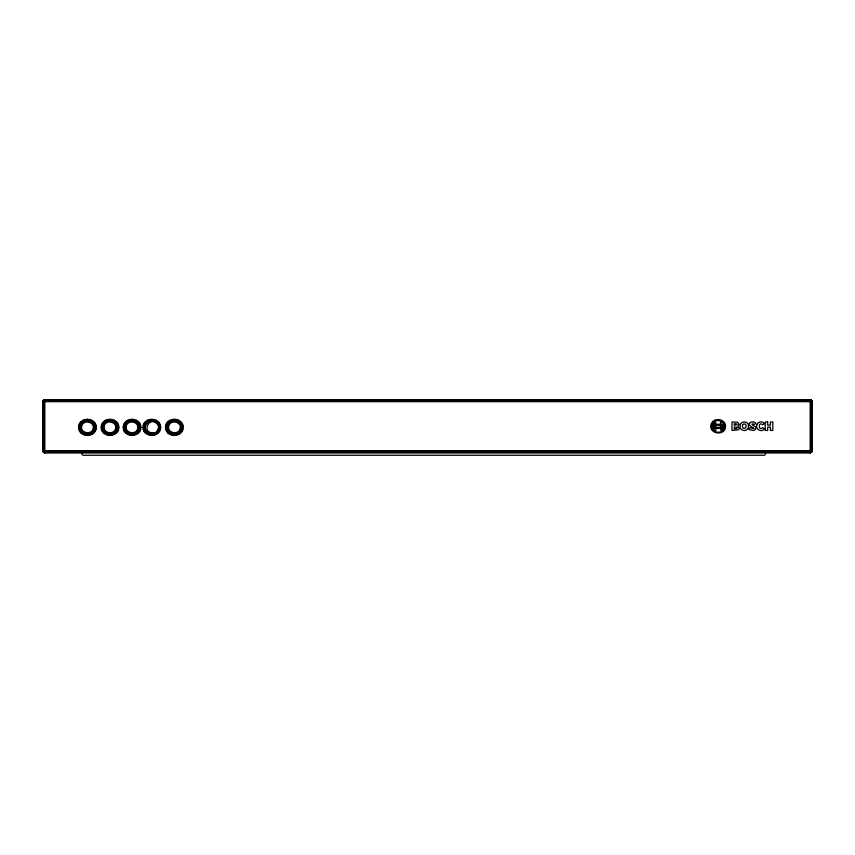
<?xml version="1.0" encoding="UTF-8"?>
<svg xmlns="http://www.w3.org/2000/svg" width="855" height="855" viewBox="0 0 855 855"><rect width="100%" height="100%" fill="white"/><g stroke="black" fill="none" stroke-linecap="round" stroke-linejoin="round"><path stroke-width="1.28" d="M43.145 401.668L44.823 399.745L810.177 399.745L811.855 400.535L812.25 401.668L812.25 450.777L811.395 452.338L810.177 452.712L44.823 452.712L43.605 452.338L42.75 450.777L812.25 450.777M811.855 450.777L810.177 452.712L810.177 399.745L811.769 400.535L812.143 401.668M78.575 427.361C78.51 416.738 96.294 416.738 96.23 427.361C96.294 437.974 78.51 437.974 78.575 427.361L80.669 427.361M95.055 431.454L93.238 430.482C98.678 421.162 80.691 416.951 80.573 427.361C80.509 436.616 96.615 434.768 93.911 425.737L95.931 425.234M101.189 427.361C101.125 416.738 118.909 416.738 118.845 427.361C118.909 437.974 101.125 437.974 101.189 427.361L103.284 427.361L103.508 425.737L101.489 425.234M123.216 427.361C123.152 416.738 140.936 416.738 140.872 427.361C140.936 437.974 123.152 437.974 123.216 427.361L125.311 427.361M136.458 434.447L135.411 432.769L138.542 428.975L138.542 425.737L140.573 425.234M142.999 427.361C142.935 416.738 160.719 416.738 160.655 427.361C160.719 437.974 142.935 437.974 142.999 427.361L145.094 427.361M165.517 427.361C165.453 416.738 183.237 416.738 183.173 427.361C183.237 437.974 165.453 437.974 165.517 427.361L167.612 427.361M167.74 425.715C165.453 433.774 178.898 436.852 180.95 428.996C183.237 420.938 169.803 417.86 167.74 425.715L165.817 425.234M178.759 434.447L177.712 432.769L180.181 430.482L180.854 425.737L182.874 425.234M42.857 401.668L43.145 400.535L44.823 399.745L44.823 452.712L43.669 452.338L42.857 450.777M812.143 450.777C811.63 452.947 809.546 453.374 810.818 450.777L810.818 401.668L810.177 399.745L811.855 401.668M85.126 435.27L85.66 433.389L82.646 431.775L80.904 428.975L78.874 429.477M87.402 419.164L87.402 421.109L89.144 421.323L89.69 419.442M107.73 435.27L108.275 433.389C119.091 436.52 119.027 418.202 108.243 421.237C98.453 423.364 105.229 437.952 113.384 432.769L114.431 434.447M112.304 419.442L111.759 421.323L110.017 421.109L110.017 419.164M129.757 435.27L130.302 433.389C139.696 436.435 141.994 420.553 132.044 421.013C122.062 420.532 124.424 436.488 133.786 433.389L134.321 435.27M134.321 419.442L133.786 421.323L132.044 421.109L132.044 419.164M149.54 435.27L150.085 433.389M153.569 421.323L154.103 419.442M172.058 435.27L172.603 433.389L174.345 433.603L174.345 435.548M174.345 419.164L174.345 421.109L176.087 421.323L176.632 419.442M145.585 421.568L147.06 422.936L145.318 425.737L143.298 425.234M82.988 434.447L84.036 432.769M89.144 421.323L90.769 421.953L91.816 420.265M105.603 434.447L106.651 432.769M113.384 421.953L114.431 420.265M127.63 434.447L128.678 432.769L130.302 433.389M136.458 420.265L135.411 421.953L136.8 422.936L138.286 421.568M147.413 434.447L148.46 432.769M155.236 421.868C163.134 425.822 155.428 437.343 148.407 432.844C140.509 428.889 148.214 417.379 155.236 421.868L156.241 420.265M169.931 434.447L170.979 432.769L172.603 433.389M176.087 421.323L177.712 421.953L178.759 420.265M81.161 433.143L82.646 431.775M93.644 421.568L92.169 422.936L90.769 421.953M103.776 433.143L105.251 431.775L103.284 427.361M116.259 421.568L114.773 422.936L115.842 424.23L117.659 423.257M125.803 433.143L127.277 431.775L128.678 432.769M145.585 433.143L147.06 431.775M158.068 421.568L156.583 422.936L157.651 424.23L159.468 423.257M168.104 433.143L169.589 431.775L170.979 432.769M180.587 421.568L179.112 422.936L177.712 421.953M85.126 419.442L85.66 421.323L82.646 422.936L81.161 421.568M172.058 419.442L172.603 421.323L169.589 422.936L168.104 421.568M79.761 431.454L81.578 430.482M93.238 424.23L95.055 423.257M102.365 431.454L104.182 430.482M124.392 431.454L126.209 430.482L127.277 431.775M137.869 424.23L139.686 423.257M144.174 431.454L145.991 430.482L145.318 428.975L143.298 429.477M166.704 431.454L168.521 430.482L169.589 431.775M180.181 424.23L181.997 423.257M43.145 450.777L44.823 452.712L44.182 450.777L44.182 401.668L44.823 399.745L42.75 401.668L812.25 401.668M44.823 399.745L43.605 401.668L43.605 450.777L44.823 452.712M810.177 452.712L811.395 450.777L811.395 401.668L810.177 399.745M101.489 429.477L103.508 428.975M116.515 425.737L118.546 425.234M123.515 429.477L125.535 428.975L126.209 430.482M158.325 425.737L160.355 425.234M165.817 429.477L167.847 428.975M154.178 432.641C140.38 434.276 149.294 414.344 157.758 424.625M44.182 399.841L810.818 399.841M43.605 400.119L811.395 400.119M94.136 427.361L96.23 427.361M116.75 427.361L118.845 427.361M138.777 427.361L140.872 427.361M158.56 427.361L160.655 427.361M181.078 427.361L183.173 427.361M43.605 452.338L811.395 452.338M44.182 452.616L810.818 452.616M82.689 455.255L764.594 455.255M180.854 428.975L182.874 429.477M158.325 428.975L160.355 429.477M123.515 425.234L125.535 425.737M138.542 428.975L140.573 429.477M118.546 429.477L116.515 428.975L115.842 430.482L117.659 431.454M78.874 425.234L80.904 425.737M93.911 428.975L95.931 429.477M166.704 423.257L168.521 424.23M180.181 430.482L181.997 431.454M144.174 423.257L145.991 424.23M157.651 430.482L159.468 431.454M124.392 423.257L126.209 424.23M137.869 430.482L139.686 431.454M102.365 423.257L104.182 424.23L105.251 422.936L103.776 421.568M79.761 423.257L81.578 424.23M179.112 431.775L180.587 433.143M156.583 431.775L158.068 433.143M125.803 421.568L127.277 422.936L128.678 421.953L127.63 420.265M136.8 431.775L138.286 433.143M114.773 431.775L116.259 433.143M93.644 433.143L92.169 431.775L90.769 432.769L91.816 434.447M169.931 420.265L170.979 421.953M147.413 420.265L148.46 421.953M156.241 434.447L155.193 432.769L153.569 433.389L154.103 435.27M105.603 420.265L106.651 421.953L108.275 421.323L107.73 419.442M82.988 420.265L84.036 421.953M176.087 433.389L176.632 435.27M149.54 419.442L150.085 421.323L151.827 421.109L151.827 419.164M129.757 419.442L130.302 421.323M111.759 433.389L112.304 435.27M89.144 433.389L89.69 435.27M765.417 452.712L765.417 454.486M151.827 433.603L151.827 435.548M132.044 433.603L132.044 435.548M110.017 433.603L110.017 435.548M87.402 433.603L87.402 435.548M81.866 452.712L81.866 454.486M714.545 423.898C715.87 433.111 712.162 426.816 714.545 423.898M720.573 422.071L720.562 424.251L715.678 424.24C716.757 418.116 710.313 426.399 713.091 428.505C713.743 430.364 717.014 432.245 715.699 428.441L720.594 428.441C720.669 435.89 727.188 421.055 720.626 421.964M725.532 426.389C725.467 436.787 707.545 433.934 711.189 424.016C713.636 416.919 725.713 418.747 725.532 426.389M711.702 425.822C711.082 432.331 721.128 434.842 723.939 428.943C728.075 420.468 712.536 416.727 711.702 425.822M742.461 425.288L742.461 427.158L743.423 428.441L745.731 427.928L746.105 425.288L745.122 424.016L743.423 424.016L742.461 425.288M722.593 426.389L721.716 428.761L721.716 423.941L722.593 426.389M79.504 425.395C76.768 435.045 92.853 438.722 95.311 429.317C98.047 419.666 81.962 416 79.504 425.395M80.071 425.534C77.527 434.49 92.458 437.91 94.745 429.178C97.288 420.222 82.347 416.802 80.071 425.534M80.52 425.64C78.126 434.062 92.148 437.258 94.296 429.071C96.69 420.66 82.657 417.454 80.52 425.64M81.717 425.94C79.739 432.897 91.325 435.537 93.099 428.772C95.076 421.814 83.48 419.174 81.717 425.94M102.108 425.395C99.372 435.045 115.457 438.722 117.915 429.317C120.662 419.666 104.567 416 102.108 425.395M102.675 425.534C100.131 434.49 115.072 437.91 117.349 429.178C119.892 420.222 104.962 416.802 102.675 425.534M103.124 425.64C100.73 434.062 114.762 437.258 116.9 429.071C119.294 420.66 105.272 417.454 103.124 425.64M104.15 425.94C102.183 432.897 113.768 435.537 115.543 428.772C117.52 421.814 105.924 419.174 104.15 425.94M124.135 425.395C121.399 435.045 137.484 438.722 139.942 429.317C142.689 419.666 126.593 416 124.135 425.395M124.702 425.534C122.158 434.49 137.099 437.91 139.376 429.178C141.919 420.222 126.989 416.802 124.702 425.534M125.151 425.64C122.757 434.062 136.789 437.258 138.927 429.071C141.321 420.66 127.299 417.454 125.151 425.64M126.262 425.94C124.285 432.897 135.881 435.537 137.655 428.772C139.621 421.814 128.036 419.174 126.262 425.94M143.918 425.395C141.182 435.045 157.267 438.722 159.725 429.317C162.461 419.666 146.376 416 143.918 425.395M144.484 425.534C141.941 434.49 156.882 437.91 159.158 429.178C161.702 420.222 146.771 416.802 144.484 425.534M144.933 425.64C142.539 434.062 156.572 437.258 158.709 429.071C161.103 420.66 147.081 417.454 144.933 425.64M166.447 425.395C163.7 435.045 179.796 438.722 182.254 429.317C184.99 419.666 168.905 416 166.447 425.395M167.014 425.534C164.47 434.49 179.4 437.91 181.688 429.178C184.231 420.222 169.29 416.802 167.014 425.534M167.462 425.64C165.068 434.062 179.09 437.258 181.239 429.071C183.622 420.66 169.6 417.454 167.462 425.64M168.734 425.94C166.768 432.897 178.353 435.537 180.127 428.772C182.094 421.814 170.508 419.174 168.734 425.94M748.467 426.218C748.948 431.914 739.607 431.903 740.077 426.218C739.618 420.542 748.937 420.532 748.467 426.218M756.953 424.486C754.847 429.125 761.794 433.068 764.509 428.815L762.649 427.66C758.31 431.925 758.161 420.585 762.596 424.775L764.434 423.631C762.724 420.863 758 421.387 756.953 424.486M736.754 424.561L734.221 425.33L734.221 423.759L736.241 423.824L736.754 424.561M737.053 427.863L736.358 428.654L734.221 428.697L734.221 427.03L736.379 427.094L737.053 427.863M749.429 423.332C746.746 425.982 760.405 430.364 750.198 427.746L748.745 429.071L749.397 429.691L753.811 430.482L755.756 429.114L755.799 426.709C752.838 426.228 749.589 422.402 754.463 424.411L755.873 423.107L753.672 421.9L751.214 421.964L749.429 423.332M739.083 424.326L737.822 426.057L739.479 428.099L738.592 429.809L731.976 430.46L731.976 421.996L737.384 422.146L739.083 424.326M811.855 400.535L43.145 400.535L43.145 451.91L811.855 451.91L811.855 400.535M812.143 401.081L42.857 401.081L42.857 451.376L812.143 451.376L812.143 401.081M767.662 421.996L765.268 421.996L765.268 430.46L767.662 430.46L767.662 427.126L770.419 427.126L770.419 430.46L772.824 430.46L772.824 421.996L770.419 421.996L770.419 425.106L767.662 425.106L767.662 421.996M720.562 427.329L715.699 427.329L715.699 425.341L720.562 425.341L720.562 427.329"/></g></svg>
